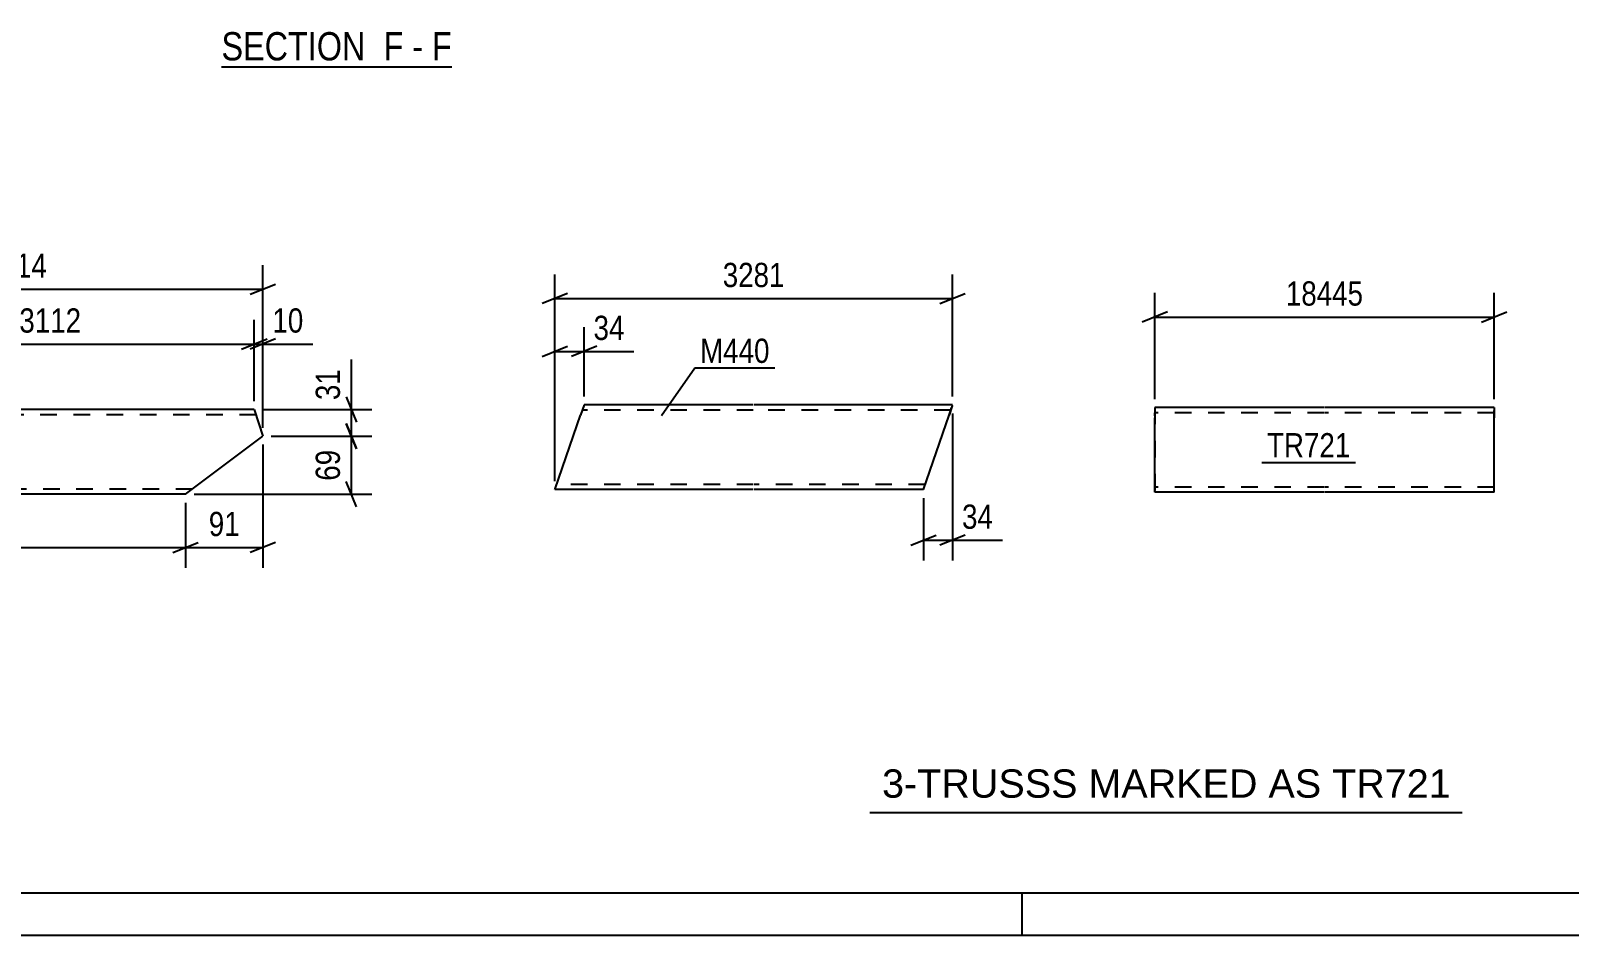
# Model space of a CAD drawing. Header units: millimetres. Extents: x 0 to 841, y 0 to 594.
# Drawn here: x 303.8 to 485.7, y 0 to 106.9 of the extents above; entities that cross this region are included whole.
import ezdxf

# ---------------------------------------------------------------- set-up
doc = ezdxf.new("R2010")
doc.units = ezdxf.units.MM
doc.linetypes.add('DXK_LINE_DOT2', pattern=[3.9198, 1.9599, -1.9599])
doc.styles.add('Arial', font='ARIAL.TTF', dxfattribs={"height": 0.2})
doc.styles.add('Arial Narrow', font='ARIALN.TTF', dxfattribs={"height": 0.2})

# ---------------------------------------------------------------- blocks, each defined once
blk = doc.blocks.new('Unknown-122573538-1135')
at = {"color": 5, "linetype": 'Continuous'}
for p, q in [((5, 5), (836, 5)), ((421, 0), (421, 5)), ((0, 0), (841, 0))]:
    blk.add_line(p, q, dxfattribs=at)
blk = doc.blocks.new('Unknown-122573538-17 - 5373')
at = {"color": 6, "linetype": 'Continuous'}
blk.add_line((326.38, 102.61), (353.6, 102.61), dxfattribs=at)
at = {"color": 0, "linetype": 'Continuous'}
for points in [[(344.49, 103.36), (344.49, 106.86), (326.38, 106.86), (326.38, 103.36)], [(347.88, 103.36), (347.88, 106.86), (345.54, 106.86), (345.54, 103.36)], [(350.21, 103.36), (350.21, 106.86), (348.93, 106.86), (348.93, 103.36)], [(353.6, 103.36), (353.6, 106.86), (351.26, 106.86), (351.26, 103.36)]]:
    blk.add_wipeout(points, dxfattribs=at)
at = {"color": 7, "linetype": 'Continuous', "style": 'Arial Narrow'}
for s, p in [('SECTION ', (326.38, 103.36)), ('F', (345.54, 103.36)), ('F', (351.26, 103.36)), ('-', (348.93, 103.36))]:
    blk.add_text(s, height=3.34, dxfattribs=at).set_placement(p)
blk = doc.blocks.new('Part-122573538-6788 - 6782')
at = {"color": 2, "linetype": 'Continuous'}
for p, q in [((369.23, 62.65), (368.82, 61.45)), ((389.23, 62.65), (369.23, 62.65)), ((412.77, 62.65), (389.33, 62.65)), ((412.74, 62.56), (412.36, 61.45)), ((412.74, 62.56), (412.77, 62.65)), ((365.82, 52.74), (368.82, 61.45)), ((409.33, 52.65), (412.36, 61.45)), ((365.79, 52.65), (365.82, 52.74)), ((389.23, 52.65), (365.79, 52.65)), ((409.33, 52.65), (389.33, 52.65))]:
    blk.add_line(p, q, dxfattribs=at)
at = {"color": 7, "linetype": 'DXK_LINE_DOT2'}
for p, q in [((389.23, 62.05), (369.02, 62.05)), ((412.56, 62.05), (389.33, 62.05)), ((412.36, 61.45), (412.65, 62.3)), ((365.79, 52.65), (365.82, 52.74)), ((389.23, 53.25), (365.99, 53.25)), ((409.54, 53.25), (389.33, 53.25))]:
    blk.add_line(p, q, dxfattribs=at)
blk = doc.blocks.new('Part-122573538-6518 - 6512')
at = {"color": 2, "linetype": 'Continuous'}
for p, q in [((282.04, 62.1), (272.91, 55.24)), ((302.04, 62.1), (282.04, 62.1)), ((330.26, 62.1), (302.14, 62.1)), ((330.26, 62.1), (330.29, 62.01)), ((330.29, 62.01), (331.27, 58.96)), ((322.14, 52.1), (331.27, 58.96)), ((273.54, 53.3), (272.91, 55.24)), ((273.81, 52.45), (273.54, 53.3)), ((273.9, 52.19), (273.81, 52.45)), ((273.93, 52.1), (273.9, 52.19)), ((302.04, 52.1), (273.93, 52.1)), ((322.14, 52.1), (302.14, 52.1))]:
    blk.add_line(p, q, dxfattribs=at)
at = {"color": 7, "linetype": 'DXK_LINE_DOT2'}
for p, q in [((302.04, 61.5), (281.24, 61.5)), ((330.45, 61.5), (302.14, 61.5)), ((273.69, 52.84), (273.54, 53.3)), ((273.81, 52.45), (273.72, 52.75)), ((302.04, 52.7), (273.73, 52.7)), ((322.94, 52.7), (302.14, 52.7))]:
    blk.add_line(p, q, dxfattribs=at)
blk = doc.blocks.new('Part-122573538-2211 - 2207')
at = {"color": 2, "linetype": 'Continuous'}
for p, q in [((436.69, 62.34), (436.69, 62.34)), ((436.69, 62.34), (436.69, 61.14)), ((456.69, 62.34), (436.69, 62.34)), ((476.79, 62.34), (456.79, 62.34)), ((476.79, 62.34), (476.79, 62.25)), ((476.79, 62.25), (476.79, 61.14)), ((436.69, 52.34), (436.69, 61.14)), ((476.79, 52.34), (476.79, 61.14)), ((436.69, 52.34), (436.69, 52.34)), ((456.69, 52.34), (436.69, 52.34)), ((476.79, 52.34), (456.79, 52.34))]:
    blk.add_line(p, q, dxfattribs=at)
at = {"color": 7, "linetype": 'DXK_LINE_DOT2'}
for p, q in [((436.69, 62.34), (436.69, 52.34)), ((476.79, 61.14), (476.79, 61.99)), ((456.69, 61.74), (436.69, 61.74)), ((436.69, 61.7), (436.69, 61.74)), ((436.69, 61.6), (436.69, 61.7)), ((436.69, 61.57), (436.69, 61.6)), ((436.69, 61.37), (436.69, 61.57)), ((476.79, 61.74), (456.79, 61.74)), ((436.69, 52.99), (436.69, 53.08)), ((456.69, 52.94), (436.69, 52.94)), ((476.79, 52.94), (456.79, 52.94)), ((476.79, 52.94), (476.79, 52.99))]:
    blk.add_line(p, q, dxfattribs=at)
blk = doc.blocks.new('StraightDimension-122573538-6804 - 6782')
at = {"color": 7, "linetype": 'Continuous'}
for p, q in [((412.77, 61.65), (412.77, 44.27)), ((409.33, 51.65), (409.33, 44.27)), ((407.83, 46.07), (410.83, 47.27)), ((409.33, 46.67), (412.77, 46.67)), ((414.27, 47.27), (411.27, 46.07))]:
    blk.add_line(p, q, dxfattribs=at)
at = {"color": 0}
blk.add_wipeout([(418.15, 47.42), (418.15, 51.62), (413.3, 51.62), (413.3, 47.42)], dxfattribs=at)
at = {"color": 7, "linetype": 'Continuous'}
blk.add_line((412.77, 46.67), (418.68, 46.67), dxfattribs=at)
blk.add_line((412.77, 46.67), (418.68, 46.67), dxfattribs=at)
at = {"color": 3, "style": 'Arial Narrow'}
blk.add_text('34', height=2.863, dxfattribs=at).set_placement((413.9, 48.02))
blk = doc.blocks.new('StraightDimension-122573538-6791 - 6782')
at = {"color": 7, "linetype": 'Continuous'}
for p, q in [((365.79, 53.65), (365.79, 71.83)), ((369.23, 63.65), (369.23, 71.83)), ((364.29, 68.38), (367.29, 69.58)), ((370.73, 69.58), (367.73, 68.38)), ((365.79, 68.98), (369.23, 68.98))]:
    blk.add_line(p, q, dxfattribs=at)
at = {"color": 0}
blk.add_wipeout([(374.61, 69.73), (374.61, 73.93), (369.75, 73.93), (369.75, 69.73)], dxfattribs=at)
at = {"color": 7, "linetype": 'Continuous'}
blk.add_line((369.23, 68.98), (375.13, 68.98), dxfattribs=at)
blk.add_line((369.23, 68.98), (375.13, 68.98), dxfattribs=at)
at = {"color": 3, "style": 'Arial Narrow'}
blk.add_text('34', height=2.863, dxfattribs=at).set_placement((370.35, 70.33))
blk = doc.blocks.new('StraightDimension-122573538-6819 - 6782')
at = {"color": 7, "linetype": 'Continuous'}
for p, q in [((365.79, 53.65), (365.79, 78.08)), ((412.77, 63.65), (412.77, 78.08)), ((367.29, 75.83), (364.29, 74.63)), ((365.79, 75.23), (412.77, 75.23)), ((411.27, 74.63), (414.27, 75.83))]:
    blk.add_line(p, q, dxfattribs=at)
at = {"color": 0}
blk.add_wipeout([(393.53, 75.98), (393.53, 80.18), (385.02, 80.18), (385.02, 75.98)], dxfattribs=at)
at = {"color": 3, "style": 'Arial Narrow'}
blk.add_text('3281', height=2.863, dxfattribs=at).set_placement((385.62, 76.58))
blk = doc.blocks.new('StraightDimension-122573538-6538 - 6512')
at = {"color": 7, "linetype": 'Continuous'}
for p, q in [((282.04, 63.1), (282.04, 72.7)), ((330.26, 63.1), (330.26, 72.7)), ((283.54, 70.45), (280.54, 69.25)), ((282.04, 69.85), (330.26, 69.85)), ((328.76, 69.25), (331.76, 70.45))]:
    blk.add_line(p, q, dxfattribs=at)
at = {"color": 0}
blk.add_wipeout([(310.41, 70.6), (310.41, 74.8), (301.89, 74.8), (301.89, 70.6)], dxfattribs=at)
at = {"color": 3, "style": 'Arial Narrow'}
blk.add_text('3112', height=2.863, dxfattribs=at).set_placement((302.49, 71.2))
blk = doc.blocks.new('StraightDimension-122573538-6521 - 6512')
at = {"color": 7, "linetype": 'Continuous'}
for p, q in [((330.26, 63.1), (330.26, 72.7)), ((331.27, 59.96), (331.27, 72.7)), ((328.76, 69.25), (331.76, 70.45)), ((332.77, 70.45), (329.77, 69.25)), ((330.26, 69.85), (331.27, 69.85))]:
    blk.add_line(p, q, dxfattribs=at)
at = {"color": 0}
blk.add_wipeout([(336.66, 70.6), (336.66, 74.8), (331.8, 74.8), (331.8, 70.6)], dxfattribs=at)
at = {"color": 7, "linetype": 'Continuous'}
blk.add_line((331.27, 69.85), (337.18, 69.85), dxfattribs=at)
blk.add_line((331.27, 69.85), (337.18, 69.85), dxfattribs=at)
at = {"color": 3, "style": 'Arial Narrow'}
blk.add_text('10', height=2.863, dxfattribs=at).set_placement((332.4, 71.2))
blk = doc.blocks.new('StraightDimension-122573538-6756 - 6512')
at = {"color": 7, "linetype": 'Continuous'}
for p, q in [((341.13, 60.46), (342.33, 57.46)), ((332.27, 58.96), (344.13, 58.96)), ((341.73, 52.1), (341.73, 58.96)), ((342.33, 50.6), (341.13, 53.6)), ((323.14, 52.1), (344.13, 52.1))]:
    blk.add_line(p, q, dxfattribs=at)
at = {"color": 0}
blk.add_wipeout([(340.98, 57.96), (336.78, 57.96), (336.78, 53.1), (340.98, 53.1)], dxfattribs=at)
at = {"color": 3, "style": 'Arial Narrow'}
blk.add_text('69', height=2.863, rotation=90.0002, dxfattribs=at).set_placement((340.38, 53.7))
blk = doc.blocks.new('StraightDimension-122573538-6581 - 6512')
at = {"color": 7, "linetype": 'Continuous'}
for p, q in [((272.91, 56.24), (272.91, 79.18)), ((331.27, 59.96), (331.27, 79.18)), ((274.41, 76.93), (271.41, 75.73)), ((329.77, 75.73), (332.77, 76.93)), ((272.91, 76.33), (331.27, 76.33))]:
    blk.add_line(p, q, dxfattribs=at)
at = {"color": 0}
blk.add_wipeout([(306.35, 77.08), (306.35, 81.28), (297.84, 81.28), (297.84, 77.08)], dxfattribs=at)
at = {"color": 3, "style": 'Arial Narrow'}
blk.add_text('3214', height=2.863, dxfattribs=at).set_placement((298.44, 77.68))
blk = doc.blocks.new('StraightDimension-122573538-6690 - 6512')
at = {"color": 7, "linetype": 'Continuous'}
for p, q in [((273.93, 51.1), (273.93, 43.41)), ((322.14, 51.1), (322.14, 43.41)), ((275.43, 46.41), (272.43, 45.21)), ((273.93, 45.81), (322.14, 45.81)), ((320.64, 45.21), (323.64, 46.41))]:
    blk.add_line(p, q, dxfattribs=at)
at = {"color": 0}
blk.add_wipeout([(302.29, 46.56), (302.29, 50.76), (293.78, 50.76), (293.78, 46.56)], dxfattribs=at)
at = {"color": 3, "style": 'Arial Narrow'}
blk.add_text('3112', height=2.863, dxfattribs=at).set_placement((294.38, 47.16))
blk = doc.blocks.new('StraightDimension-122573538-6714 - 6512')
at = {"color": 7, "linetype": 'Continuous'}
for p, q in [((331.27, 57.96), (331.27, 43.41)), ((322.14, 51.1), (322.14, 43.41)), ((320.64, 45.21), (323.64, 46.41)), ((322.14, 45.81), (331.27, 45.81)), ((332.77, 46.41), (329.77, 45.21))]:
    blk.add_line(p, q, dxfattribs=at)
at = {"color": 0}
blk.add_wipeout([(329.14, 46.56), (329.14, 50.76), (324.28, 50.76), (324.28, 46.56)], dxfattribs=at)
at = {"color": 3, "style": 'Arial Narrow'}
blk.add_text('91', height=2.863, dxfattribs=at).set_placement((324.88, 47.16))
blk = doc.blocks.new('StraightDimension-122573538-6732 - 6512')
at = {"color": 7, "linetype": 'Continuous'}
for p, q in [((331.26, 62.1), (344.13, 62.1)), ((341.13, 63.6), (342.33, 60.6)), ((341.73, 58.96), (341.73, 62.1)), ((342.33, 57.46), (341.13, 60.46)), ((332.27, 58.96), (344.13, 58.96))]:
    blk.add_line(p, q, dxfattribs=at)
at = {"color": 0}
blk.add_wipeout([(340.98, 67.48), (336.78, 67.48), (336.78, 62.63), (340.98, 62.63)], dxfattribs=at)
at = {"color": 7, "linetype": 'Continuous'}
blk.add_line((341.73, 62.1), (341.73, 68.01), dxfattribs=at)
blk.add_line((341.73, 62.1), (341.73, 68.01), dxfattribs=at)
at = {"color": 3, "style": 'Arial Narrow'}
blk.add_text('31', height=2.863, rotation=90.0002, dxfattribs=at).set_placement((340.38, 63.23))
blk = doc.blocks.new('StraightDimension-122573538-2290 - 2207')
at = {"color": 7, "linetype": 'Continuous'}
for p, q in [((436.69, 63.34), (436.69, 75.89)), ((476.79, 63.34), (476.79, 75.89)), ((438.19, 73.64), (435.19, 72.44)), ((436.69, 73.04), (476.79, 73.04)), ((475.29, 72.44), (478.29, 73.64))]:
    blk.add_line(p, q, dxfattribs=at)
at = {"color": 0}
blk.add_wipeout([(461.91, 73.79), (461.91, 77.99), (451.57, 77.99), (451.57, 73.79)], dxfattribs=at)
at = {"color": 3, "style": 'Arial Narrow'}
blk.add_text('18445', height=2.863, dxfattribs=at).set_placement((452.17, 74.39))
blk = doc.blocks.new('Mark-122573538-6784 - 6782')
at = {"color": 0}
blk.add_wipeout([(391.17, 67.62), (391.17, 70.62), (382.94, 70.62), (382.94, 67.62)], dxfattribs=at)
blk.add_wipeout([(391.17, 67.62), (391.17, 70.62), (382.94, 70.62), (382.94, 67.62)], dxfattribs=at)
at = {"color": 30, "linetype": 'Continuous'}
for p, q in [((378.38, 61.41), (382.34, 67.02)), ((382.34, 67.02), (391.77, 67.02))]:
    blk.add_line(p, q, dxfattribs=at)
at = {"color": 3, "style": 'Arial Narrow'}
blk.add_text('M440', height=2.863, dxfattribs=at).set_placement((382.94, 67.62))
blk = doc.blocks.new('Unknown-122573538-10598')
at = {"color": 7, "linetype": 'Continuous'}
blk.add_line((403, 14.5), (473, 14.5), dxfattribs=at)
at = {"color": 7, "style": 'Arial'}
blk.add_text('3-TRUSSS MARKED AS TR721', height=3.3428, dxfattribs=at).set_placement((404.45, 16.25))
blk = doc.blocks.new('Mark-122573538-2209 - 2207')
at = {"color": 0}
blk.add_wipeout([(459.81, 56.46), (459.81, 59.46), (449.94, 59.46), (449.94, 56.46)], dxfattribs=at)
blk.add_wipeout([(459.81, 56.46), (459.81, 59.46), (449.94, 59.46), (449.94, 56.46)], dxfattribs=at)
at = {"color": 30, "linetype": 'Continuous'}
blk.add_line((449.34, 55.86), (460.41, 55.86), dxfattribs=at)
at = {"color": 3, "style": 'Arial Narrow'}
blk.add_text('TR721', height=2.863, dxfattribs=at).set_placement((449.94, 56.46))

msp = doc.modelspace()

# ---------------------------------------------------------------- block references
for name in ['Unknown-122573538-1135', 'Part-122573538-6518 - 6512', 'Part-122573538-6788 - 6782', 'Part-122573538-2211 - 2207', 'Unknown-122573538-10598']:
    msp.add_blockref(name, (0, 0))

# ---------------------------------------------------------------- next in the draw order: block references
for name in ['Unknown-122573538-17 - 5373', 'StraightDimension-122573538-2290 - 2207', 'StraightDimension-122573538-6538 - 6512', 'StraightDimension-122573538-6791 - 6782', 'StraightDimension-122573538-6804 - 6782', 'Mark-122573538-2209 - 2207']:
    msp.add_blockref(name, (0, 0))

# ---------------------------------------------------------------- next in the draw order: block references
for name in ['StraightDimension-122573538-6819 - 6782', 'StraightDimension-122573538-6521 - 6512']:
    msp.add_blockref(name, (0, 0))

# ---------------------------------------------------------------- next in the draw order: block references
for name in ['Mark-122573538-6784 - 6782', 'StraightDimension-122573538-6756 - 6512']:
    msp.add_blockref(name, (0, 0))

# ---------------------------------------------------------------- next in the draw order: block references
for name in ['StraightDimension-122573538-6581 - 6512', 'StraightDimension-122573538-6690 - 6512']:
    msp.add_blockref(name, (0, 0))

# ---------------------------------------------------------------- next in the draw order: block references
msp.add_blockref('StraightDimension-122573538-6714 - 6512', (0, 0))

# ---------------------------------------------------------------- next in the draw order: block references
msp.add_blockref('StraightDimension-122573538-6732 - 6512', (0, 0))

doc.saveas('drawing.dxf')
